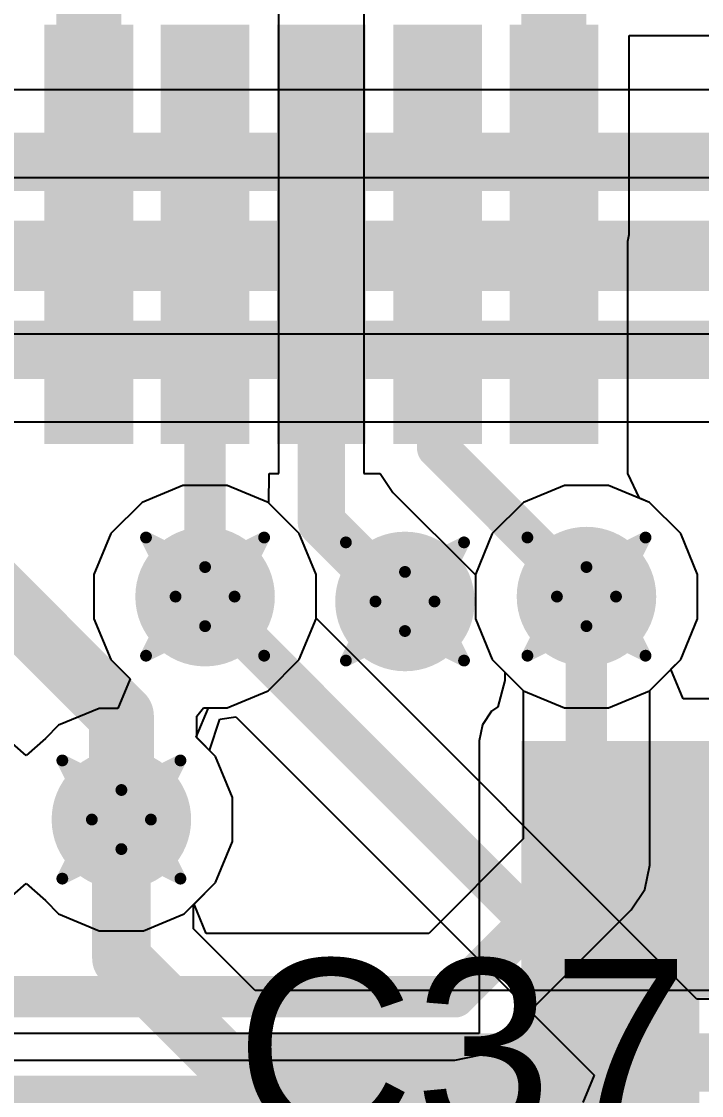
# Model space of a CAD drawing. Header units: inches. Extents: x -3 to 289, y -11 to 89.
# Drawn here: x 78.438 to 81.362, y 9.936 to 14.553 of the extents above; entities that cross this region are included whole.
import ezdxf

# ---------------------------------------------------------------- set-up
doc = ezdxf.new("R2010")
doc.units = ezdxf.units.IN
for name, color, linetype in [('Bottom Layer', 5, 'Continuous'), ('Drill Drawing', 1, 'Continuous'), ('Layer 1', 16, 'Continuous'), ('Layer 2', 76, 'Continuous'), ('Top Layer', 1, 'Continuous'), ('Top Overlay', 2, 'Continuous'), ('Top Paste', 8, 'Continuous'), ('Top Solder', 216, 'Continuous'), ('Via Holes', 16, 'Continuous')]:
    doc.layers.add(name, color=color, linetype=linetype)
doc.styles.add('Arial', font='', dxfattribs={"height": 0.2})
doc.styles.get('Arial').set_extended_font_data('Arial')

# ---------------------------------------------------------------- blocks, each defined once
blk = doc.blocks.new('48_TSOP_I_9')
at = {"layer": 'Top Layer'}
for points in [[(8.8999, 5.61), (8.8999, 5.8901), (10.5999, 5.8901), (10.5999, 5.61)], [(8.8999, 5.1099), (8.8999, 5.3899), (10.5999, 5.3899), (10.5999, 5.1099)], [(8.8999, 4.6101), (8.8999, 4.8901), (10.5999, 4.8901), (10.5999, 4.6101)], [(8.8999, 4.1099), (8.8999, 4.3899), (10.5999, 4.3899), (10.5999, 4.1099)], [(8.8999, 3.6101), (8.8999, 3.8901), (10.5999, 3.8901), (10.5999, 3.6101)]]:
    blk.add_hatch(color=1, dxfattribs=at).paths.add_polyline_path(points)
at = {"layer": 'Top Paste'}
for points in [[(8.8999, 5.61), (8.8999, 5.8901), (10.5999, 5.8901), (10.5999, 5.61)], [(8.8999, 5.1099), (8.8999, 5.3899), (10.5999, 5.3899), (10.5999, 5.1099)], [(8.8999, 4.6101), (8.8999, 4.8901), (10.5999, 4.8901), (10.5999, 4.6101)], [(8.8999, 4.1099), (8.8999, 4.3899), (10.5999, 4.3899), (10.5999, 4.1099)], [(8.8999, 3.6101), (8.8999, 3.8901), (10.5999, 3.8901), (10.5999, 3.6101)]]:
    blk.add_hatch(color=8, dxfattribs=at).paths.add_polyline_path(points)
at = {"layer": 'Top Solder'}
for points in [[(8.8491, 5.5592), (8.8491, 5.9409), (10.6507, 5.9409), (10.6507, 5.5592)], [(8.8491, 5.0591), (8.8491, 5.4407), (10.6507, 5.4407), (10.6507, 5.0591)], [(8.8491, 4.5593), (8.8491, 4.9409), (10.6507, 4.9409), (10.6507, 4.5593)], [(8.8491, 4.0591), (8.8491, 4.4407), (10.6507, 4.4407), (10.6507, 4.0591)], [(8.8491, 3.5593), (8.8491, 3.9409), (10.6507, 3.9409), (10.6507, 3.5593)]]:
    blk.add_hatch(color=216, dxfattribs=at).paths.add_polyline_path(points)

msp = doc.modelspace()

# ---------------------------------------------------------------- hatches: boundary and pattern name
at = {"layer": 'Bottom Layer'}
h = msp.add_hatch(color=5, dxfattribs=at)
edge = h.paths.add_edge_path()
edge.add_arc((79.2274, 12.0808), 0.3, 0, 360)
h = msp.add_hatch(color=5, dxfattribs=at)
edge = h.paths.add_edge_path()
edge.add_arc((80.8675, 12.0808), 0.3, 0, 360)
h = msp.add_hatch(color=5, dxfattribs=at)
edge = h.paths.add_edge_path()
edge.add_arc((80.087, 12.0599), 0.3, 0, 360)
h = msp.add_hatch(color=5, dxfattribs=at)
edge = h.paths.add_edge_path()
edge.add_arc((78.8675, 11.1225), 0.3, 0, 360)
at = {"layer": 'Layer 1'}
h = msp.add_hatch(color=16, dxfattribs=at)
edge = h.paths.add_edge_path()
edge.add_arc((79.2274, 12.0808), 0.3, 0, 360)
h = msp.add_hatch(color=16, dxfattribs=at)
edge = h.paths.add_edge_path()
edge.add_arc((80.8675, 12.0808), 0.3, 0, 360)
h = msp.add_hatch(color=16, dxfattribs=at)
edge = h.paths.add_edge_path()
edge.add_arc((80.087, 12.0599), 0.3, 0, 360)
h = msp.add_hatch(color=16, dxfattribs=at)
edge = h.paths.add_edge_path()
edge.add_arc((78.8675, 11.1225), 0.3, 0, 360)
at = {"layer": 'Layer 2'}
h = msp.add_hatch(color=76, dxfattribs=at)
edge = h.paths.add_edge_path()
edge.add_arc((79.2274, 12.0808), 0.3, 0, 360)
h = msp.add_hatch(color=76, dxfattribs=at)
edge = h.paths.add_edge_path()
edge.add_arc((80.8675, 12.0808), 0.3, 0, 360)
h = msp.add_hatch(color=76, dxfattribs=at)
edge = h.paths.add_edge_path()
edge.add_arc((80.087, 12.0599), 0.3, 0, 360)
h = msp.add_hatch(color=76, dxfattribs=at)
edge = h.paths.add_edge_path()
edge.add_arc((78.8675, 11.1225), 0.3, 0, 360)
at = {"layer": 'Top Layer'}
h = msp.add_hatch(color=1, dxfattribs=at)
edge = h.paths.add_edge_path()
edge.add_arc((79.2274, 12.0808), 0.3, 0, 360)
h = msp.add_hatch(color=1, dxfattribs=at)
edge = h.paths.add_edge_path()
edge.add_arc((80.8675, 12.0808), 0.3, 0, 360)
h = msp.add_hatch(color=1, dxfattribs=at)
edge = h.paths.add_edge_path()
edge.add_arc((80.087, 12.0599), 0.3, 0, 360)
for points in [[(80.5875, 10.3575), (82.3166, 10.3575), (82.3166, 11.4602), (80.5875, 11.4602)], [(80.5875, 9.3605), (81.3529, 9.3605), (81.3529, 11.4602), (80.5875, 11.4602)], [(75.8411, 9.3605), (81.3529, 9.3605), (81.3529, 10.0209), (75.8411, 10.0209)]]:
    msp.add_hatch(color=1, dxfattribs=at).paths.add_polyline_path(points)
h = msp.add_hatch(color=1, dxfattribs=at)
edge = h.paths.add_edge_path()
edge.add_arc((78.8675, 11.1225), 0.3, 0, 360)
at = {"layer": 'Via Holes'}
h = msp.add_hatch(color=7, dxfattribs=at)
edge = h.paths.add_edge_path()
edge.add_arc((79.2274, 12.0808), 0.15, 0, 360)
h = msp.add_hatch(color=7, dxfattribs=at)
edge = h.paths.add_edge_path()
edge.add_arc((80.087, 12.0599), 0.15, 0, 360)
h = msp.add_hatch(color=7, dxfattribs=at)
edge = h.paths.add_edge_path()
edge.add_arc((80.8675, 12.0808), 0.15, 0, 360)
h = msp.add_hatch(color=7, dxfattribs=at)
edge = h.paths.add_edge_path()
edge.add_arc((78.8675, 11.1225), 0.15, 0, 360)

# ---------------------------------------------------------------- linework, layer by layer
at = {"layer": 'Bottom Layer'}
for p, q in [((79.1324, 12.5586), (78.9567, 12.4859)), ((79.3224, 12.5586), (79.1324, 12.5586)), ((79.4981, 12.4859), (79.3224, 12.5586)), ((80.7725, 12.5586), (80.5969, 12.4859)), ((80.9626, 12.5586), (80.7725, 12.5586)), ((81.1382, 12.4859), (80.9626, 12.5586)), ((78.9567, 12.4859), (78.8223, 12.3515)), ((79.6325, 12.3515), (79.4981, 12.4859)), ((80.5969, 12.4859), (80.4625, 12.3515)), ((81.2726, 12.3515), (81.1382, 12.4859)), ((78.8223, 12.3515), (78.7496, 12.1759)), ((79.7052, 12.1759), (79.6325, 12.3515)), ((80.4625, 12.3515), (80.3897, 12.1759)), ((81.3453, 12.1759), (81.2726, 12.3515)), ((78.7496, 12.1759), (78.7496, 11.9858)), ((79.7052, 11.9858), (79.7052, 12.1759)), ((80.3897, 12.1759), (80.3897, 11.9858)), ((81.3453, 11.9858), (81.3453, 12.1759)), ((78.7496, 11.9858), (78.8223, 11.8102)), ((79.6325, 11.8102), (79.7052, 11.9858)), ((80.3897, 11.9858), (80.4625, 11.8102)), ((81.2726, 11.8102), (81.3453, 11.9858)), ((78.8223, 11.8102), (78.9052, 11.7273)), ((79.4981, 11.6758), (79.6325, 11.8102)), ((80.4625, 11.8102), (80.5956, 11.677)), ((81.1395, 11.677), (81.2726, 11.8102)), ((78.9052, 11.7273), (78.8526, 11.6003)), ((79.3224, 11.603), (79.4981, 11.6758)), ((80.5956, 11.677), (80.5956, 11.039)), ((81.1395, 10.9263), (81.1395, 11.677)), ((78.7725, 11.6003), (78.5969, 11.5276)), ((78.8526, 11.6003), (78.7725, 11.6003)), ((79.1897, 11.476), (79.2423, 11.603)), ((79.2423, 11.603), (79.3224, 11.603)), ((78.5969, 11.5276), (78.5405, 11.4712)), ((78.4575, 11.3976), (78.3745, 11.4712)), ((78.5405, 11.4712), (78.4575, 11.3976)), ((79.2726, 11.3932), (79.1897, 11.476)), ((79.3453, 11.2176), (79.2726, 11.3932)), ((79.3453, 11.0275), (79.3453, 11.2176)), ((80.5956, 11.039), (80.1891, 10.6324)), ((79.2726, 10.8519), (79.3453, 11.0275)), ((81.1188, 10.8223), (81.1395, 10.9263)), ((79.1802, 10.7594), (79.2726, 10.8519)), ((81.0598, 10.734), (81.1188, 10.8223)), ((79.2328, 10.6324), (79.1802, 10.7594)), ((80.494, 10.1682), (81.0598, 10.734)), ((80.1891, 10.6324), (79.2328, 10.6324)), ((80.4058, 10.1093), (80.494, 10.1682)), ((72.793, 10.0886), (80.3017, 10.0886)), ((80.3017, 10.0886), (80.4058, 10.1093))]:
    msp.add_line(p, q, dxfattribs=at)
for points in [[(80.8675, 10.9263, 0.1778, 0.1778, 0), (80.8675, 12.0808, 0.1778, 0.1778, 0)], [(80.3017, 10.3605, 0.1778, 0.1778, 0), (80.8675, 10.9263, 0.1778, 0.1778, 0)], [(72.3892, 10.3605, 0.1778, 0.1778, 0), (80.3017, 10.3605, 0.1778, 0.1778, 0)]]:
    msp.add_lwpolyline(points, format="xyseb", dxfattribs=at)
for points in [[(80.8231, 12.0808, 0.0889, 0.0889, 1), (80.912, 12.0808, 0.0889, 0.0889, 1)], [(80.8231, 10.9263, 0.0889, 0.0889, 1), (80.912, 10.9263, 0.0889, 0.0889, 1)], [(80.8231, 10.9263, 0.0889, 0.0889, 1), (80.912, 10.9263, 0.0889, 0.0889, 1)], [(80.2573, 10.3605, 0.0889, 0.0889, 1), (80.3462, 10.3605, 0.0889, 0.0889, 1)], [(80.2573, 10.3605, 0.0889, 0.0889, 1), (80.3462, 10.3605, 0.0889, 0.0889, 1)]]:
    msp.add_lwpolyline(points, format="xyseb", close=True, dxfattribs=at)
at = {"layer": 'Drill Drawing'}
for points in [[(78.9734, 12.3348, 0.0508, 0.0508, 0), (79.2274, 12.2078, 0.0508, 0.0508, 0)], [(78.9734, 12.3348, 0.0508, 0.0508, 0), (79.1004, 12.0808, 0.0508, 0.0508, 0)], [(79.2274, 12.2078, 0.0508, 0.0508, 0), (79.4814, 12.3348, 0.0508, 0.0508, 0)], [(79.3544, 12.0808, 0.0508, 0.0508, 0), (79.4814, 12.3348, 0.0508, 0.0508, 0)], [(79.833, 12.3139, 0.0508, 0.0508, 0), (80.087, 12.1869, 0.0508, 0.0508, 0)], [(79.833, 12.3139, 0.0508, 0.0508, 0), (79.96, 12.0599, 0.0508, 0.0508, 0)], [(80.087, 12.1869, 0.0508, 0.0508, 0), (80.341, 12.3139, 0.0508, 0.0508, 0)], [(80.214, 12.0599, 0.0508, 0.0508, 0), (80.341, 12.3139, 0.0508, 0.0508, 0)], [(80.6135, 12.3348, 0.0508, 0.0508, 0), (80.8675, 12.2078, 0.0508, 0.0508, 0)], [(80.6135, 12.3348, 0.0508, 0.0508, 0), (80.7405, 12.0808, 0.0508, 0.0508, 0)], [(80.8675, 12.2078, 0.0508, 0.0508, 0), (81.1215, 12.3348, 0.0508, 0.0508, 0)], [(80.9945, 12.0808, 0.0508, 0.0508, 0), (81.1215, 12.3348, 0.0508, 0.0508, 0)], [(78.9734, 11.8268, 0.0508, 0.0508, 0), (79.1004, 12.0808, 0.0508, 0.0508, 0)], [(79.3544, 12.0808, 0.0508, 0.0508, 0), (79.4814, 11.8268, 0.0508, 0.0508, 0)], [(80.6135, 11.8268, 0.0508, 0.0508, 0), (80.7405, 12.0808, 0.0508, 0.0508, 0)], [(80.9945, 12.0808, 0.0508, 0.0508, 0), (81.1215, 11.8268, 0.0508, 0.0508, 0)], [(79.833, 11.8059, 0.0508, 0.0508, 0), (79.96, 12.0599, 0.0508, 0.0508, 0)], [(80.214, 12.0599, 0.0508, 0.0508, 0), (80.341, 11.8059, 0.0508, 0.0508, 0)], [(78.9734, 11.8268, 0.0508, 0.0508, 0), (79.2274, 11.9538, 0.0508, 0.0508, 0)], [(79.2274, 11.9538, 0.0508, 0.0508, 0), (79.4814, 11.8268, 0.0508, 0.0508, 0)], [(79.833, 11.8059, 0.0508, 0.0508, 0), (80.087, 11.9329, 0.0508, 0.0508, 0)], [(80.087, 11.9329, 0.0508, 0.0508, 0), (80.341, 11.8059, 0.0508, 0.0508, 0)], [(80.6135, 11.8268, 0.0508, 0.0508, 0), (80.8675, 11.9538, 0.0508, 0.0508, 0)], [(80.8675, 11.9538, 0.0508, 0.0508, 0), (81.1215, 11.8268, 0.0508, 0.0508, 0)], [(78.6135, 11.3765, 0.0508, 0.0508, 0), (78.8675, 11.2495, 0.0508, 0.0508, 0)], [(78.6135, 11.3765, 0.0508, 0.0508, 0), (78.7405, 11.1225, 0.0508, 0.0508, 0)], [(78.8675, 11.2495, 0.0508, 0.0508, 0), (79.1215, 11.3765, 0.0508, 0.0508, 0)], [(78.9945, 11.1225, 0.0508, 0.0508, 0), (79.1215, 11.3765, 0.0508, 0.0508, 0)], [(78.6135, 10.8685, 0.0508, 0.0508, 0), (78.7405, 11.1225, 0.0508, 0.0508, 0)], [(78.9945, 11.1225, 0.0508, 0.0508, 0), (79.1215, 10.8685, 0.0508, 0.0508, 0)], [(78.6135, 10.8685, 0.0508, 0.0508, 0), (78.8675, 10.9955, 0.0508, 0.0508, 0)], [(78.8675, 10.9955, 0.0508, 0.0508, 0), (79.1215, 10.8685, 0.0508, 0.0508, 0)]]:
    msp.add_lwpolyline(points, format="xyseb", dxfattribs=at)
for points in [[(78.9607, 12.3348, 0.0254, 0.0254, 1), (78.9861, 12.3348, 0.0254, 0.0254, 1)], [(78.9607, 12.3348, 0.0254, 0.0254, 1), (78.9861, 12.3348, 0.0254, 0.0254, 1)], [(79.4687, 12.3348, 0.0254, 0.0254, 1), (79.4941, 12.3348, 0.0254, 0.0254, 1)], [(79.4687, 12.3348, 0.0254, 0.0254, 1), (79.4941, 12.3348, 0.0254, 0.0254, 1)], [(79.8203, 12.3139, 0.0254, 0.0254, 1), (79.8457, 12.3139, 0.0254, 0.0254, 1)], [(79.8203, 12.3139, 0.0254, 0.0254, 1), (79.8457, 12.3139, 0.0254, 0.0254, 1)], [(80.3283, 12.3139, 0.0254, 0.0254, 1), (80.3537, 12.3139, 0.0254, 0.0254, 1)], [(80.3283, 12.3139, 0.0254, 0.0254, 1), (80.3537, 12.3139, 0.0254, 0.0254, 1)], [(80.6008, 12.3348, 0.0254, 0.0254, 1), (80.6262, 12.3348, 0.0254, 0.0254, 1)], [(80.6008, 12.3348, 0.0254, 0.0254, 1), (80.6262, 12.3348, 0.0254, 0.0254, 1)], [(81.1088, 12.3348, 0.0254, 0.0254, 1), (81.1342, 12.3348, 0.0254, 0.0254, 1)], [(81.1088, 12.3348, 0.0254, 0.0254, 1), (81.1342, 12.3348, 0.0254, 0.0254, 1)], [(79.2147, 12.2078, 0.0254, 0.0254, 1), (79.2401, 12.2078, 0.0254, 0.0254, 1)], [(79.2147, 12.2078, 0.0254, 0.0254, 1), (79.2401, 12.2078, 0.0254, 0.0254, 1)], [(80.0743, 12.1869, 0.0254, 0.0254, 1), (80.0997, 12.1869, 0.0254, 0.0254, 1)], [(80.0743, 12.1869, 0.0254, 0.0254, 1), (80.0997, 12.1869, 0.0254, 0.0254, 1)], [(80.8548, 12.2078, 0.0254, 0.0254, 1), (80.8802, 12.2078, 0.0254, 0.0254, 1)], [(80.8548, 12.2078, 0.0254, 0.0254, 1), (80.8802, 12.2078, 0.0254, 0.0254, 1)], [(79.0877, 12.0808, 0.0254, 0.0254, 1), (79.1131, 12.0808, 0.0254, 0.0254, 1)], [(79.0877, 12.0808, 0.0254, 0.0254, 1), (79.1131, 12.0808, 0.0254, 0.0254, 1)], [(79.3417, 12.0808, 0.0254, 0.0254, 1), (79.3671, 12.0808, 0.0254, 0.0254, 1)], [(79.3417, 12.0808, 0.0254, 0.0254, 1), (79.3671, 12.0808, 0.0254, 0.0254, 1)], [(80.7278, 12.0808, 0.0254, 0.0254, 1), (80.7532, 12.0808, 0.0254, 0.0254, 1)], [(80.7278, 12.0808, 0.0254, 0.0254, 1), (80.7532, 12.0808, 0.0254, 0.0254, 1)], [(80.9818, 12.0808, 0.0254, 0.0254, 1), (81.0072, 12.0808, 0.0254, 0.0254, 1)], [(80.9818, 12.0808, 0.0254, 0.0254, 1), (81.0072, 12.0808, 0.0254, 0.0254, 1)], [(79.9473, 12.0599, 0.0254, 0.0254, 1), (79.9727, 12.0599, 0.0254, 0.0254, 1)], [(79.9473, 12.0599, 0.0254, 0.0254, 1), (79.9727, 12.0599, 0.0254, 0.0254, 1)], [(80.2013, 12.0599, 0.0254, 0.0254, 1), (80.2267, 12.0599, 0.0254, 0.0254, 1)], [(80.2013, 12.0599, 0.0254, 0.0254, 1), (80.2267, 12.0599, 0.0254, 0.0254, 1)], [(79.2147, 11.9538, 0.0254, 0.0254, 1), (79.2401, 11.9538, 0.0254, 0.0254, 1)], [(79.2147, 11.9538, 0.0254, 0.0254, 1), (79.2401, 11.9538, 0.0254, 0.0254, 1)], [(80.0743, 11.9329, 0.0254, 0.0254, 1), (80.0997, 11.9329, 0.0254, 0.0254, 1)], [(80.0743, 11.9329, 0.0254, 0.0254, 1), (80.0997, 11.9329, 0.0254, 0.0254, 1)], [(80.8548, 11.9538, 0.0254, 0.0254, 1), (80.8802, 11.9538, 0.0254, 0.0254, 1)], [(80.8548, 11.9538, 0.0254, 0.0254, 1), (80.8802, 11.9538, 0.0254, 0.0254, 1)], [(78.9607, 11.8268, 0.0254, 0.0254, 1), (78.9861, 11.8268, 0.0254, 0.0254, 1)], [(78.9607, 11.8268, 0.0254, 0.0254, 1), (78.9861, 11.8268, 0.0254, 0.0254, 1)], [(79.4687, 11.8268, 0.0254, 0.0254, 1), (79.4941, 11.8268, 0.0254, 0.0254, 1)], [(79.4687, 11.8268, 0.0254, 0.0254, 1), (79.4941, 11.8268, 0.0254, 0.0254, 1)], [(79.8203, 11.8059, 0.0254, 0.0254, 1), (79.8457, 11.8059, 0.0254, 0.0254, 1)], [(79.8203, 11.8059, 0.0254, 0.0254, 1), (79.8457, 11.8059, 0.0254, 0.0254, 1)], [(80.3283, 11.8059, 0.0254, 0.0254, 1), (80.3537, 11.8059, 0.0254, 0.0254, 1)], [(80.3283, 11.8059, 0.0254, 0.0254, 1), (80.3537, 11.8059, 0.0254, 0.0254, 1)], [(80.6008, 11.8268, 0.0254, 0.0254, 1), (80.6262, 11.8268, 0.0254, 0.0254, 1)], [(80.6008, 11.8268, 0.0254, 0.0254, 1), (80.6262, 11.8268, 0.0254, 0.0254, 1)], [(81.1088, 11.8268, 0.0254, 0.0254, 1), (81.1342, 11.8268, 0.0254, 0.0254, 1)], [(81.1088, 11.8268, 0.0254, 0.0254, 1), (81.1342, 11.8268, 0.0254, 0.0254, 1)], [(78.6008, 11.3765, 0.0254, 0.0254, 1), (78.6262, 11.3765, 0.0254, 0.0254, 1)], [(78.6008, 11.3765, 0.0254, 0.0254, 1), (78.6262, 11.3765, 0.0254, 0.0254, 1)], [(79.1088, 11.3765, 0.0254, 0.0254, 1), (79.1342, 11.3765, 0.0254, 0.0254, 1)], [(79.1088, 11.3765, 0.0254, 0.0254, 1), (79.1342, 11.3765, 0.0254, 0.0254, 1)], [(78.8548, 11.2495, 0.0254, 0.0254, 1), (78.8802, 11.2495, 0.0254, 0.0254, 1)], [(78.8548, 11.2495, 0.0254, 0.0254, 1), (78.8802, 11.2495, 0.0254, 0.0254, 1)], [(78.7278, 11.1225, 0.0254, 0.0254, 1), (78.7532, 11.1225, 0.0254, 0.0254, 1)], [(78.7278, 11.1225, 0.0254, 0.0254, 1), (78.7532, 11.1225, 0.0254, 0.0254, 1)], [(78.9818, 11.1225, 0.0254, 0.0254, 1), (79.0072, 11.1225, 0.0254, 0.0254, 1)], [(78.9818, 11.1225, 0.0254, 0.0254, 1), (79.0072, 11.1225, 0.0254, 0.0254, 1)], [(78.8548, 10.9955, 0.0254, 0.0254, 1), (78.8802, 10.9955, 0.0254, 0.0254, 1)], [(78.8548, 10.9955, 0.0254, 0.0254, 1), (78.8802, 10.9955, 0.0254, 0.0254, 1)], [(78.6008, 10.8685, 0.0254, 0.0254, 1), (78.6262, 10.8685, 0.0254, 0.0254, 1)], [(78.6008, 10.8685, 0.0254, 0.0254, 1), (78.6262, 10.8685, 0.0254, 0.0254, 1)], [(79.1088, 10.8685, 0.0254, 0.0254, 1), (79.1342, 10.8685, 0.0254, 0.0254, 1)], [(79.1088, 10.8685, 0.0254, 0.0254, 1), (79.1342, 10.8685, 0.0254, 0.0254, 1)]]:
    msp.add_lwpolyline(points, format="xyseb", close=True, dxfattribs=at)
at = {"layer": 'Layer 1'}
for p, q in [((93.9983, 13.8803), (75.1759, 13.8803)), ((75.748, 12.8321), (84.5125, 12.8321)), ((79.1324, 12.5586), (78.9567, 12.4859)), ((79.3224, 12.5586), (79.1324, 12.5586)), ((79.4981, 12.4859), (79.3224, 12.5586)), ((80.7725, 12.5586), (80.5969, 12.4859)), ((80.9626, 12.5586), (80.7725, 12.5586)), ((81.1382, 12.4859), (80.9626, 12.5586)), ((78.9567, 12.4859), (78.8223, 12.3515)), ((79.6325, 12.3515), (79.4981, 12.4859)), ((80.5969, 12.4859), (80.4625, 12.3515)), ((81.2726, 12.3515), (81.1382, 12.4859)), ((78.8223, 12.3515), (78.7496, 12.1759)), ((79.7052, 12.1759), (79.6325, 12.3515)), ((80.4625, 12.3515), (80.3897, 12.1759)), ((81.3453, 12.1759), (81.2726, 12.3515)), ((78.7496, 12.1759), (78.7496, 11.9858)), ((79.7052, 11.9876), (79.7052, 12.1759)), ((80.3897, 12.1759), (80.3897, 11.9858)), ((81.3453, 11.9858), (81.3453, 12.1759)), ((78.7496, 11.9858), (78.8223, 11.8102)), ((81.3427, 10.3501), (79.7052, 11.9876)), ((80.3897, 11.9858), (80.4625, 11.8102)), ((81.2726, 11.8102), (81.3453, 11.9858)), ((78.8223, 11.8102), (78.9052, 11.7273)), ((80.4625, 11.8102), (80.5969, 11.6758)), ((81.1382, 11.6758), (81.2726, 11.8102)), ((78.9052, 11.7273), (78.8526, 11.6003)), ((80.5969, 11.6758), (80.7725, 11.603)), ((80.9626, 11.603), (81.1382, 11.6758)), ((78.7725, 11.6003), (78.5969, 11.5276)), ((78.8526, 11.6003), (78.7725, 11.6003)), ((80.7725, 11.603), (80.9626, 11.603)), ((79.2459, 11.4199), (79.2909, 11.5544)), ((79.2909, 11.5544), (79.3597, 11.564)), ((79.3597, 11.564), (80.9, 10.0236)), ((78.5969, 11.5276), (78.5405, 11.4712)), ((78.4575, 11.3976), (78.3745, 11.4712)), ((78.5405, 11.4712), (78.4575, 11.3976)), ((79.2726, 11.3932), (79.2459, 11.4199)), ((79.3453, 11.2176), (79.2726, 11.3932)), ((79.3453, 11.0275), (79.3453, 11.2176)), ((79.2726, 10.8519), (79.3453, 11.0275)), ((79.1382, 10.7175), (79.2726, 10.8519)), ((78.3745, 10.7739), (78.4575, 10.8474)), ((78.4575, 10.8474), (78.5405, 10.7739)), ((78.5405, 10.7739), (78.5969, 10.7175)), ((78.5969, 10.7175), (78.7725, 10.6447)), ((78.9626, 10.6447), (79.1382, 10.7175)), ((78.7725, 10.6447), (78.9626, 10.6447)), ((87.0442, 10.3501), (81.3427, 10.3501)), ((80.9, 10.0236), (80.8514, 9.9063))]:
    msp.add_line(p, q, dxfattribs=at)
for points in [[(75.1758, 13.5708, 0.2515, 0.2515, 0), (94.1264, 13.5708, 0.2515, 0.2515, 0)], [(75.6199, 13.1416, 0.2515, 0.2515, 0), (89.8158, 13.1416, 0.2515, 0.2515, 0)], [(79.2274, 12.0808, 0.1778, 0.1778, 0), (81.23, 10.0782, 0.1778, 0.1778, 0)], [(81.23, 10.0782, 0.1778, 0.1778, 0), (87.1568, 10.0782, 0.1778, 0.1778, 0)]]:
    msp.add_lwpolyline(points, format="xyseb", dxfattribs=at)
for points in [[(79.183, 12.0808, 0.0889, 0.0889, 1), (79.2719, 12.0808, 0.0889, 0.0889, 1)], [(81.1856, 10.0782, 0.0889, 0.0889, 1), (81.2745, 10.0782, 0.0889, 0.0889, 1)], [(81.1856, 10.0782, 0.0889, 0.0889, 1), (81.2745, 10.0782, 0.0889, 0.0889, 1)]]:
    msp.add_lwpolyline(points, format="xyseb", close=True, dxfattribs=at)
at = {"layer": 'Layer 2'}
for p, q in [((81.6512, 14.259), (72.0846, 14.259)), ((74.8883, 13.2108), (90.9798, 13.2108)), ((79.1324, 12.5586), (78.9567, 12.4859)), ((79.3224, 12.5586), (79.1324, 12.5586)), ((79.4981, 12.4859), (79.3224, 12.5586)), ((80.7725, 12.5586), (80.5969, 12.4859)), ((80.9626, 12.5586), (80.7725, 12.5586)), ((81.1382, 12.4859), (80.9626, 12.5586)), ((78.9567, 12.4859), (78.8223, 12.3515)), ((79.6325, 12.3515), (79.4981, 12.4859)), ((80.5969, 12.4859), (80.4625, 12.3515)), ((81.2726, 12.3515), (81.1382, 12.4859)), ((78.8223, 12.3515), (78.7496, 12.1759)), ((79.7052, 12.1759), (79.6325, 12.3515)), ((80.4625, 12.3515), (80.3897, 12.1759)), ((81.3453, 12.1759), (81.2726, 12.3515)), ((78.7496, 12.1759), (78.7496, 11.9858)), ((79.7052, 11.9858), (79.7052, 12.1759)), ((80.3897, 12.1759), (80.3897, 11.9858)), ((81.3453, 11.9858), (81.3453, 12.1759)), ((78.7496, 11.9858), (78.8223, 11.8102)), ((79.6325, 11.8102), (79.7052, 11.9858)), ((80.3897, 11.9858), (80.4625, 11.8102)), ((81.2726, 11.8102), (81.3453, 11.9858)), ((78.8223, 11.8102), (78.9052, 11.7273)), ((79.4981, 11.6758), (79.6325, 11.8102)), ((80.4625, 11.8102), (80.5969, 11.6758)), ((81.1382, 11.6758), (81.2726, 11.8102)), ((78.9052, 11.7273), (78.8526, 11.6003)), ((79.3224, 11.603), (79.4981, 11.6758)), ((80.5969, 11.6758), (80.7725, 11.603)), ((80.9626, 11.603), (81.1382, 11.6758)), ((78.7725, 11.6003), (78.5969, 11.5276)), ((78.8526, 11.6003), (78.7725, 11.6003)), ((79.1897, 11.476), (79.2423, 11.603)), ((79.2423, 11.603), (79.3224, 11.603)), ((80.7725, 11.603), (80.9626, 11.603)), ((78.5969, 11.5276), (78.5405, 11.4712)), ((78.4575, 11.3976), (78.3745, 11.4712)), ((78.5405, 11.4712), (78.4575, 11.3976)), ((79.2726, 11.3932), (79.1897, 11.476)), ((79.3453, 11.2176), (79.2726, 11.3932)), ((79.3453, 11.0275), (79.3453, 11.2176)), ((79.2726, 10.8519), (79.3453, 11.0275)), ((79.177, 10.7563), (79.2726, 10.8519)), ((79.177, 10.6528), (79.177, 10.7563)), ((79.4421, 10.3877), (79.177, 10.6528)), ((87.9875, 10.3877), (79.4421, 10.3877))]:
    msp.add_line(p, q, dxfattribs=at)
for points in [[(74.2274, 13.9495, 0.2515, 0.2515, 0), (85.3965, 13.9495, 0.2515, 0.2515, 0)], [(75.3667, 13.5203, 0.2515, 0.2515, 0), (90.9799, 13.5203, 0.2515, 0.2515, 0)], [(78.8675, 10.5246, 0.2515, 0.2515, 0), (78.8675, 11.1225, 0.2515, 0.2515, 0)], [(78.8675, 10.5246, 0.2515, 0.2515, 0), (79.3139, 10.0782, 0.2515, 0.2515, 0)], [(78.0475, 10.1949, 0.2515, 0.2515, 0), (78.608, 9.6344, 0.2515, 0.2515, 0)], [(79.3139, 10.0782, 0.2515, 0.2515, 0), (88.6479, 10.0782, 0.2515, 0.2515, 0)]]:
    msp.add_lwpolyline(points, format="xyseb", dxfattribs=at)
for points in [[(78.8047, 11.1225, 0.1257, 0.1257, 1), (78.9304, 11.1225, 0.1257, 0.1257, 1)], [(78.8047, 10.5246, 0.1257, 0.1257, 1), (78.9304, 10.5246, 0.1257, 0.1257, 1)], [(78.8047, 10.5246, 0.1257, 0.1257, 1), (78.9304, 10.5246, 0.1257, 0.1257, 1)], [(79.251, 10.0782, 0.1257, 0.1257, 1), (79.3768, 10.0782, 0.1257, 0.1257, 1)], [(79.251, 10.0782, 0.1257, 0.1257, 1), (79.3768, 10.0782, 0.1257, 0.1257, 1)]]:
    msp.add_lwpolyline(points, format="xyseb", close=True, dxfattribs=at)
at = {"layer": 'Top Layer'}
for p, q in [((79.5452, 12.61), (79.5452, 14.6656)), ((79.9096, 14.6656), (79.9096, 12.61)), ((81.0512, 13.6378), (81.0512, 14.4923)), ((81.0512, 14.4923), (81.535, 14.4923)), ((81.0453, 13.608), (81.0512, 13.6378)), ((81.0453, 12.61), (81.0453, 13.608)), ((79.501, 12.483), (79.5033, 12.61)), ((79.5033, 12.61), (79.5452, 12.61)), ((79.9096, 12.61), (79.9808, 12.61)), ((79.9808, 12.61), (80.0351, 12.5287)), ((81.0953, 12.5037), (81.0453, 12.61)), ((80.0351, 12.5287), (80.3897, 12.1741)), ((79.6325, 12.3515), (79.501, 12.483)), ((81.1382, 12.4859), (81.0953, 12.5037)), ((81.2726, 12.3515), (81.1382, 12.4859)), ((79.7052, 12.1759), (79.6325, 12.3515)), ((81.3453, 12.1759), (81.2726, 12.3515)), ((79.7052, 11.9858), (79.7052, 12.1759)), ((80.3897, 12.1741), (80.3897, 11.9858)), ((81.3453, 11.9858), (81.3453, 12.1759)), ((79.6325, 11.8102), (79.7052, 11.9858)), ((80.3897, 11.9858), (80.4625, 11.8102)), ((81.2726, 11.8102), (81.3453, 11.9858)), ((79.4981, 11.6758), (79.6325, 11.8102)), ((80.4625, 11.8102), (80.5159, 11.7567)), ((81.2309, 11.7685), (81.2726, 11.8102)), ((80.5159, 11.7567), (80.5165, 11.7199)), ((81.2835, 11.6415), (81.2309, 11.7685)), ((80.5165, 11.7199), (80.4865, 11.6066)), ((79.3224, 11.603), (79.4981, 11.6758)), ((81.5003, 11.6415), (81.2835, 11.6415)), ((79.1913, 11.5674), (79.2205, 11.603)), ((79.2205, 11.603), (79.3224, 11.603)), ((80.4593, 11.5884), (80.42, 11.5296)), ((80.4865, 11.6066), (80.4593, 11.5884)), ((79.1913, 11.4745), (79.1913, 11.5674)), ((80.42, 11.5296), (80.4062, 11.4602)), ((79.2726, 11.3932), (79.1913, 11.4745)), ((80.4062, 11.4602), (80.4062, 10.2022)), ((79.3453, 11.2176), (79.2726, 11.3932)), ((79.3453, 11.0275), (79.3453, 11.2176)), ((79.2726, 10.8519), (79.3453, 11.0275)), ((79.1382, 10.7175), (79.2726, 10.8519)), ((78.3745, 10.7739), (78.4575, 10.8474)), ((78.4575, 10.8474), (78.5405, 10.7739)), ((78.5405, 10.7739), (78.5969, 10.7175)), ((78.5969, 10.7175), (78.7725, 10.6447)), ((78.9626, 10.6447), (79.1382, 10.7175)), ((78.7725, 10.6447), (78.9626, 10.6447)), ((80.4062, 10.2022), (75.8411, 10.2022))]:
    msp.add_line(p, q, dxfattribs=at)
for points in [[(78.7275, 13.6378, 0.2794, 0.2794, 0), (78.7275, 15.151, 0.2794, 0.2794, 0)], [(80.7275, 14.676, 0.2794, 0.2794, 0), (80.8675, 14.816, 0.2794, 0.2794, 0)], [(80.7275, 13.6378, 0.2794, 0.2794, 0), (80.7275, 14.676, 0.2794, 0.2794, 0)], [(79.2274, 12.0808, 0.1778, 0.1778, 0), (79.2274, 13.6378, 0.1778, 0.1778, 0)], [(79.7275, 12.4001, 0.2032, 0.2032, 0), (79.7275, 13.6378, 0.2032, 0.2032, 0)], [(80.2274, 12.721, 0.1778, 0.1778, 0), (80.2274, 13.6378, 0.1778, 0.1778, 0)], [(80.2274, 12.721, 0.1778, 0.1778, 0), (80.8675, 12.0808, 0.1778, 0.1778, 0)], [(79.7275, 12.4001, 0.2032, 0.2032, 0), (80.0677, 12.0599, 0.2032, 0.2032, 0)], [(78.2274, 12.2076, 0.2794, 0.2794, 0), (78.8675, 11.5674, 0.2794, 0.2794, 0)], [(80.0677, 12.0599, 0.2032, 0.2032, 0), (80.087, 12.0599, 0.2032, 0.2032, 0)], [(78.8675, 11.1225, 0.2794, 0.2794, 0), (78.8675, 11.5674, 0.2794, 0.2794, 0)]]:
    msp.add_lwpolyline(points, format="xyseb", dxfattribs=at)
for points in [[(80.6577, 14.676, 0.1397, 0.1397, 1), (80.7974, 14.676, 0.1397, 0.1397, 1)], [(80.6577, 14.676, 0.1397, 0.1397, 1), (80.7974, 14.676, 0.1397, 0.1397, 1)], [(78.6577, 13.6378, 0.1397, 0.1397, 1), (78.7974, 13.6378, 0.1397, 0.1397, 1)], [(80.6577, 13.6378, 0.1397, 0.1397, 1), (80.7974, 13.6378, 0.1397, 0.1397, 1)], [(79.183, 13.6378, 0.0889, 0.0889, 1), (79.2719, 13.6378, 0.0889, 0.0889, 1)], [(79.6767, 13.6378, 0.1016, 0.1016, 1), (79.7783, 13.6378, 0.1016, 0.1016, 1)], [(80.1829, 13.6378, 0.0889, 0.0889, 1), (80.2718, 13.6378, 0.0889, 0.0889, 1)], [(80.1829, 12.721, 0.0889, 0.0889, 1), (80.2718, 12.721, 0.0889, 0.0889, 1)], [(80.1829, 12.721, 0.0889, 0.0889, 1), (80.2718, 12.721, 0.0889, 0.0889, 1)], [(79.6767, 12.4001, 0.1016, 0.1016, 1), (79.7783, 12.4001, 0.1016, 0.1016, 1)], [(79.6767, 12.4001, 0.1016, 0.1016, 1), (79.7783, 12.4001, 0.1016, 0.1016, 1)], [(79.183, 12.0808, 0.0889, 0.0889, 1), (79.2719, 12.0808, 0.0889, 0.0889, 1)], [(80.0169, 12.0599, 0.1016, 0.1016, 1), (80.1185, 12.0599, 0.1016, 0.1016, 1)], [(80.0169, 12.0599, 0.1016, 0.1016, 1), (80.1185, 12.0599, 0.1016, 0.1016, 1)], [(80.0362, 12.0599, 0.1016, 0.1016, 1), (80.1378, 12.0599, 0.1016, 0.1016, 1)], [(80.8231, 12.0808, 0.0889, 0.0889, 1), (80.912, 12.0808, 0.0889, 0.0889, 1)], [(78.7977, 11.5674, 0.1397, 0.1397, 1), (78.9374, 11.5674, 0.1397, 0.1397, 1)], [(78.7977, 11.5674, 0.1397, 0.1397, 1), (78.9374, 11.5674, 0.1397, 0.1397, 1)], [(78.7977, 11.1225, 0.1397, 0.1397, 1), (78.9374, 11.1225, 0.1397, 0.1397, 1)]]:
    msp.add_lwpolyline(points, format="xyseb", close=True, dxfattribs=at)

# ---------------------------------------------------------------- block references
at = {"rotation": 270}
msp.add_blockref('48_TSOP_I_9', (74.9775, 23.3877), dxfattribs=at)

# ---------------------------------------------------------------- texts
at = {"layer": 'Top Overlay', "style": 'Arial'}
msp.add_text('C37', height=0.762, dxfattribs=at).set_placement((79.3581, 9.7607))

doc.saveas('drawing.dxf')
